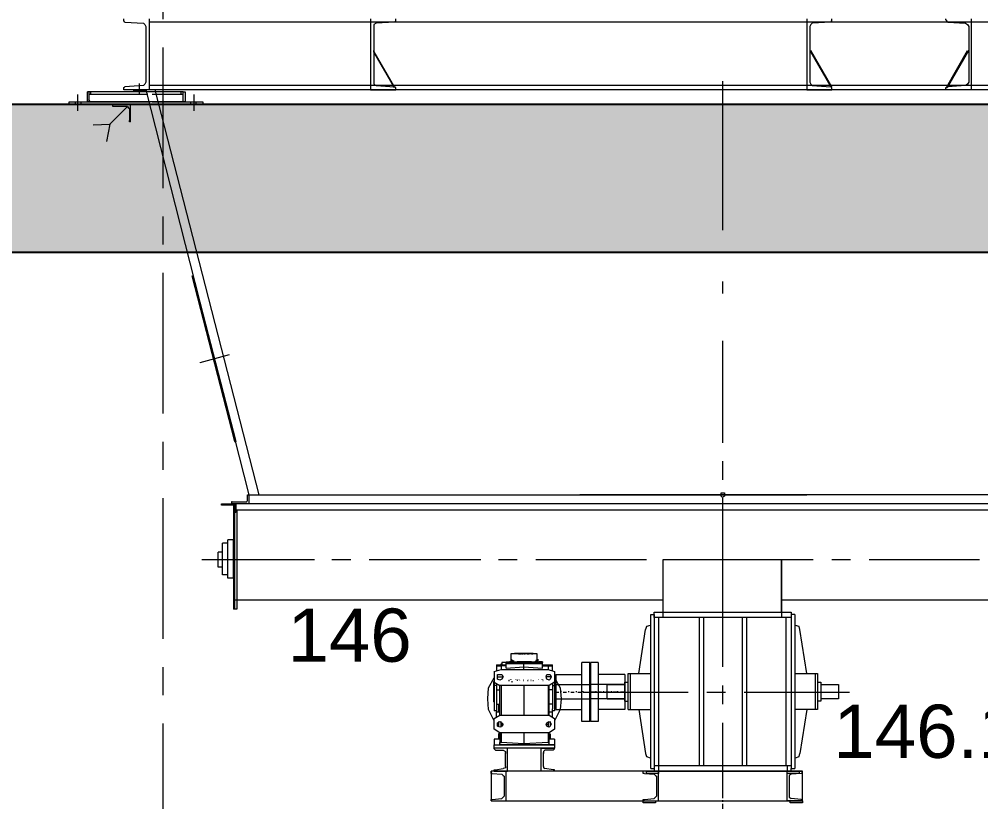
# Model space of a CAD drawing. Header units: millimetres. Extents: x 3220 to 226993, y 817 to 176024.
# Drawn here: x 73136 to 76386, y 85184 to 87830 of the extents above; entities that cross this region are included whole.
import ezdxf

# ---------------------------------------------------------------- set-up
doc = ezdxf.new("R2010")
doc.units = ezdxf.units.MM
doc.linetypes.add('AXES', pattern=[50.8, 31.75, -6.35, 6.35, -6.35])
doc.layers.add('Axe', color=1, linetype='AXES', lineweight=9)
doc.layers.add('Repère', color=76, linetype='Continuous')
doc.styles.get("Standard").update_dxf_attribs({"font": 'arial.ttf'})

# ---------------------------------------------------------------- blocks, each defined once
blk = doc.blocks.new('section 5-4')
h = blk.add_hatch()
h.set_pattern_fill('AR-CONC', color=256, scale=3)
h.set_pattern_definition([(50, (0, -2000), (546.554, -47.817), [57.15, -628.65]), (355, (0, -2000), (-105.73, 573.17), [45.72, -502.922]), (100.4514, (45.55, -2004), (440.824, 525.353), [48.57, -534.27]), (46.1842, (0, -1847.6), (813.237, -126.127), [85.725, -942.975]), (96.6356, (67.8, -1858.1), (712.212, 742.278), [72.855, -801.407]), (351.184, (0, -1847.6), (712.212, 742.28), [68.58, -754.38]), (21, (76.2, -1885.7), (454.843, -306.796), [57.15, -628.65]), (326, (76.2, -1885.7), (185.406, 552.564), [45.72, -502.92]), (71.4514, (114.1, -1911.27), (640.249, 245.768), [48.57, -534.27]), (37.5, (0, -2000), (9.2658, 253.6651), [0, -496.824, 0, -510.54, 0, -504.825]), (7.5, (0, -2000), (200.459, 300.5417), [0, -291.084, 0, -485.394, 0, -192.405]), (327.5, (-169.93, -2000), (406.7718, -17.1862), [0, -190.5, 0, -594.36, 0, -788.67]), (317.5, (-246.13, -2000), (444.3875, 76.2795), [0, -247.65, 0, -394.716, 0, -560.07])])
h.paths.add_polyline_path([(0, 5500), (-250, 5500), (-250, 1000), (0, 1000)])
h.paths.add_polyline_path([(250, 5500), (0, 5500), (0, 1000), (250, 1000)])
h.paths.add_polyline_path([(0, 6000), (-250, 6000), (-250, 5500), (0, 5500)])
h.paths.add_polyline_path([(3000, 6000), (0, 6000), (0, 5500), (250, 5500), (3000, 5500)])
h.paths.add_polyline_path([(6000, 6000), (3000, 6000), (3000, 5500), (6000, 5500)])
h.paths.add_polyline_path([(9000, 6000), (6000, 6000), (6000, 5500), (9000, 5500)])
h.paths.add_polyline_path([(12000, 6000), (9000, 6000), (9000, 5500), (12000, 5500)])
h.paths.add_polyline_path([(15000, 6000), (12000, 6000), (12000, 5500), (15000, 5500)])
h.paths.add_polyline_path([(15000, 6000), (15000, 5500), (15250, 5500), (17750, 5500), (15000, 5500)])
h.paths.add_polyline_path([(15000, 5500), (14750, 5500), (14750, 1000), (15000, 1000)])
h.paths.add_polyline_path([(15250, 5500), (15000, 5500), (15000, 1000), (15250, 1000)])
h.paths.add_polyline_path([(15250, 6000), (15000, 6000), (15000, 5500), (15250, 5500)])
for p, q in [((-250, 6000), (15250, 6000)), ((250, 5500), (14750, 5500))]:
    blk.add_line(p, q)
at = {"layer": 'Axe', "ltscale": 15}
blk.add_line((3000, -8000), (3000, 28505.5), dxfattribs=at)
blk = doc.blocks.new('ligne broyage 2')
at = {"true_color": 0x000007}
for points in [[(1118.7, 5831), (1115.8, 5831), (1115.8, 5823.7), (1123.1, 5823.7), (1118.7, 5823.7), (1118.7, 5828.1), (1123.1, 5828.1), (1118.7, 5828.1), (1123.1, 5828.1), (1118.7, 5828.1), (1118.7, 5831), (1123.1, 5831)], [(1123.1, 5831), (1118.7, 5831), (1118.7, 5828.1), (1123.1, 5828.1), (1123.1, 5831), (1121.6, 5831)], [(1123.1, 5828.1), (1118.7, 5828.1), (1123.1, 5828.1), (1123.1, 5823.7), (1118.7, 5823.7), (1123.1, 5823.7), (1123.1, 5828.1), (1121.6, 5828.1)], [(1130.3, 5831), (1130.3, 5828.1), (1133.2, 5828.1), (1133.2, 5831)], [(1133.2, 5831), (1130.3, 5831), (1133.2, 5831), (1133.2, 5823.7)], [(1137.5, 5831), (1137.5, 5828.1), (1137.5, 5823.7), (1141.9, 5823.7), (1137.5, 5823.7), (1137.5, 5828.1), (1137.5, 5831), (1141.9, 5831)], [(1141.9, 5831), (1137.5, 5831), (1141.9, 5831), (1141.9, 5828.1), (1141.9, 5823.7), (1141.9, 5828.1), (1144.8, 5828.1), (1141.9, 5828.1), (1141.9, 5831), (1140.4, 5831)], [(1149.1, 5831), (1144.8, 5831), (1149.1, 5831), (1149.1, 5828.1), (1149.1, 5831), (1147.7, 5831)], [(1144.8, 5828.1), (1144.8, 5823.7), (1149.1, 5823.7), (1144.8, 5823.7)], [(1149.1, 5828.1), (1149.1, 5823.7), (1144.8, 5823.7), (1152, 5823.7), (1152, 5828.1)], [(1163.6, 5831), (1163.6, 5828.1), (1163.6, 5823.7), (1156.3, 5823.7), (1163.6, 5823.7), (1163.6, 5828.1)], [(1159.2, 5831), (1156.3, 5831), (1156.3, 5828.1), (1156.3, 5823.7), (1159.2, 5823.7), (1159.2, 5828.1)], [(1170.8, 5831), (1166.5, 5831), (1166.5, 5828.1), (1166.5, 5823.7), (1170.8, 5823.7), (1170.8, 5828.1), (1166.5, 5828.1), (1170.8, 5831), (1175.1, 5831)], [(1175.1, 5831), (1170.8, 5831), (1175.1, 5831), (1175.1, 5828.1), (1175.1, 5831), (1173.7, 5831)], [(1175.1, 5828.1), (1175.1, 5823.7), (1170.8, 5823.7), (1175.1, 5823.7), (1175.1, 5828.1), (1173.7, 5828.1)], [(1185.3, 5831), (1182.4, 5831), (1182.4, 5823.7), (1185.3, 5823.7), (1185.3, 5828.1), (1189.6, 5828.1), (1185.3, 5828.1), (1185.3, 5831), (1189.6, 5831)], [(1189.6, 5831), (1185.3, 5831), (1189.6, 5831), (1189.6, 5828.1), (1185.3, 5828.1), (1189.6, 5828.1), (1189.6, 5831), (1188.2, 5831)], [(1196.8, 5831), (1192.5, 5823.7), (1196.8, 5828.1)], [(1196.8, 5831), (1196.8, 5828.1), (1199.7, 5823.7)], [(1204.1, 5831), (1199.7, 5831), (1199.7, 5823.7), (1199.7, 5831)], [(1204.1, 5831), (1199.7, 5831), (1204.1, 5823.7), (1204.1, 5828.1)], [(1208.4, 5831), (1207, 5831), (1204.1, 5828.1), (1204.1, 5823.7)], [(1208.4, 5831), (1208.4, 5828.1), (1211.3, 5828.1), (1211.3, 5831)], [(1211.3, 5831), (1208.4, 5831), (1211.3, 5831), (1211.3, 5823.7)], [(1211.3, 5831), (1211.3, 5828.1), (1211.3, 5823.7), (1215.6, 5823.7), (1211.3, 5823.7), (1211.3, 5828.1), (1211.3, 5831), (1215.6, 5831)], [(1215.6, 5831), (1211.3, 5831), (1215.6, 5831), (1215.6, 5828.1), (1215.6, 5823.7), (1215.6, 5828.1), (1218.5, 5828.1), (1215.6, 5828.1), (1215.6, 5831), (1214.2, 5831)], [(1215.6, 5831), (1215.6, 5828.1), (1215.6, 5823.7), (1218.5, 5823.7), (1215.6, 5823.7), (1215.6, 5828.1), (1215.6, 5831), (1218.5, 5831)], [(1218.5, 5831), (1215.6, 5831), (1218.5, 5831), (1218.5, 5828.1), (1218.5, 5823.7), (1218.5, 5828.1), (1222.9, 5828.1), (1218.5, 5828.1)], [(1218.5, 5820.8), (1225.8, 5820.8), (1225.8, 5823.7), (1218.5, 5823.7)], [(1222.9, 5831), (1222.9, 5828.1), (1225.8, 5828.1), (1225.8, 5831)], [(1225.8, 5831), (1222.9, 5831), (1225.8, 5831), (1225.8, 5823.7)], [(1225.8, 5831), (1225.8, 5828.1), (1230.1, 5828.1), (1230.1, 5831)], [(1230.1, 5831), (1225.8, 5831), (1230.1, 5831), (1230.1, 5823.7)], [(1234.4, 5831), (1234.4, 5828.1), (1230.1, 5828.1), (1230.1, 5823.7), (1237.3, 5823.7), (1230.1, 5823.7), (1234.4, 5823.7), (1234.4, 5828.1), (1233, 5828.1), (1237.3, 5831)]]:
    blk.add_hatch(color=7, dxfattribs=at).paths.add_polyline_path(points)
at = {"color": 7, "linetype": 'Continuous', "lineweight": 15, "true_color": 0x000007}
for points in [[(-329.3, 8064.5), (-329.3, 7824.3), (-244, 7824.3)], [(-251.2, 8052.9), (-246.8, 8057.2), (-244, 8061.6)], [(-244, 8061.6), (-244, 8064.5), (-244, 8064.5)], [(226.2, 8064.5), (226.2, 7824.3), (140.8, 7824.3)], [(140.8, 8061.6), (140.8, 8064.5), (140.8, 8064.5)], [(145.2, 8052.9), (140.8, 8057.2), (140.8, 8061.6)], [(1700.2, 8064.5), (1700.2, 7824.3), (1614.9, 7824.3)], [(1614.9, 8061.6), (1614.9, 8064.5), (1614.9, 8064.5)], [(1619.2, 8052.9), (1614.9, 8057.2), (1614.9, 8061.6)], [(2448.1, 8064.5), (2448.1, 7824.3), (2533.5, 7824.3)], [(2530.6, 8052.9), (2533.5, 8057.2), (2533.5, 8061.6)], [(2533.5, 8061.6), (2533.5, 8064.5), (2533.5, 8064.5)], [(-251.2, 8052.9), (-310.5, 8050), (-317.7, 8045.7), (-322.1, 8038.4), (-322.1, 7850.4)], [(145.2, 8052.9), (207.4, 8050), (211.7, 8045.7), (216.1, 8038.4), (216.1, 7850.4)], [(1619.2, 8052.9), (1681.4, 8050), (1688.7, 8045.7), (1688.7, 7850.4)], [(2530.6, 8052.9), (2466.9, 8050), (2462.6, 8045.7), (2459.7, 8038.4), (2459.7, 7850.4)], [(-322.1, 7850.4), (-317.7, 7843.1), (-310.5, 7838.8)], [(-310.5, 7838.8), (-251.2, 7834.5), (-251.2, 7834.5)], [(-244, 7824.3), (-244, 7831.6), (-246.8, 7831.6), (-251.2, 7834.5)], [(140.8, 7824.3), (140.8, 7831.6), (145.2, 7834.5)], [(207.4, 7838.8), (145.2, 7834.5), (145.2, 7834.5)], [(216.1, 7850.4), (211.7, 7843.1), (207.4, 7838.8)], [(1614.9, 7824.3), (1614.9, 7831.6), (1619.2, 7834.5)], [(1681.4, 7838.8), (1619.2, 7834.5), (1619.2, 7834.5)], [(1688.7, 7850.4), (1688.7, 7843.1), (1681.4, 7838.8)], [(2459.7, 7850.4), (2462.6, 7843.1), (2466.9, 7838.8)], [(2466.9, 7838.8), (2530.6, 7834.5), (2530.6, 7834.5)], [(2533.5, 7824.3), (2533.5, 7831.6), (2530.6, 7834.5)], [(2341.1, 7817.1), (2341.1, 7808.4)], [(2644.9, 7808.4), (2644.9, 7817.1)], [(2440.9, 7775.2), (2718.6, 7775.2), (2718.6, 7783.8), (2445.2, 7783.8)], [(2521.9, 7767.9), (2581.2, 7708.6), (2581.2, 7708.6)], [(2678.1, 7775.2), (2678.1, 7783.8)], [(2696.9, 7775.2), (2696.9, 7783.8)], [(2637.6, 7705.7), (2581.2, 7708.6), (2592.8, 7649.3)], [(2115.4, 6454.4), (2111.1, 6454.4), (2111.1, 6424.1), (2170.4, 6424.1)], [(2115.4, 6435.6), (2115.4, 6454.4)], [(2118.3, 6431.3), (2115.4, 6435.6), (2115.4, 6435.6)], [(-1139.4, 6424.1), (2160.3, 6424.1)], [(-1139.4, 6402.4), (2160.3, 6402.4)], [(2167.5, 6431.3), (2118.3, 6431.3)], [(2151.6, 6402.4), (2151.6, 6068.2)], [(2203.7, 6424.1), (2155.9, 6424.1), (2155.9, 6395.1)], [(2160.3, 6424.1), (2160.3, 6068.2)], [(2163.2, 6419.7), (2160.3, 6416.8), (2160.3, 6398)], [(2163.2, 6419.7), (2203.7, 6419.7), (2203.7, 6424.1)], [(2163.2, 6419.7), (2163.2, 6068.2)], [(2167.5, 6431.3), (2170.4, 6431.3), (2170.4, 6424.1)], [(2155.9, 6395.1), (2160.3, 6395.1), (2160.3, 6398)], [(2155.9, 6395.1), (2155.9, 6398), (2155.9, 6398)], [(2163.2, 6302.5), (2182, 6302.5)], [(2163.2, 6172.3), (2163.2, 6302.5)], [(2182, 6172.3), (2182, 6302.5)], [(2182, 6291), (2200.8, 6291), (2200.8, 6291)], [(2200.8, 6183.9), (2200.8, 6291)], [(2200.8, 6260.6), (2215.2, 6260.6)], [(2215.2, 6210), (2215.2, 6260.6)], [(311.5, 6058.1), (311.5, 6234.6), (712.2, 6234.6)], [(311.5, 6234.6), (311.5, 6058.1), (311.5, 6058.1)], [(712.2, 6234.6), (712.2, 6058.1), (712.2, 6058.1)], [(2200.8, 6210), (2215.2, 6210)], [(2182, 6183.9), (2200.8, 6183.9)], [(2163.2, 6172.3), (2182, 6172.3)], [(-1139.4, 6098.6), (311.5, 6098.6), (311.5, 6098.6)], [(712.2, 6098.6), (2160.3, 6098.6), (2160.3, 6098.6)], [(266.7, 6049.4), (266.7, 5528.6)], [(278.3, 6049.4), (278.3, 5528.6), (266.7, 5528.6)], [(266.7, 6049.4), (278.3, 6049.4)], [(311.5, 6058.1), (311.5, 6039.3)], [(712.2, 6058.1), (712.2, 6039.3)], [(741.2, 6049.4), (741.2, 5528.6), (741.2, 5528.6)], [(752.7, 5528.6), (752.7, 6049.4), (741.2, 6049.4)], [(2151.6, 6068.2), (2163.2, 6068.2)], [(297.1, 6039.3), (297.1, 5538.7)], [(726.7, 6039.3), (726.7, 5538.7)], [(930.7, 5887.4), (930.7, 5687.7), (956.7, 5687.7)], [(930.7, 5887.4), (956.7, 5887.4), (956.7, 5687.7)], [(959.6, 5687.7), (959.6, 5887.4), (985.6, 5887.4)], [(959.6, 5687.7), (985.6, 5687.7), (985.6, 5887.4)], [(841, 5846.9), (930.7, 5846.9)], [(841, 5846.9), (841, 5728.2), (841, 5728.2)], [(1073.9, 5846.9), (985.6, 5846.9)], [(1073.9, 5846.9), (1073.9, 5728.2), (1073.9, 5728.2)], [(841, 5813.6), (956.7, 5813.6)], [(1073.9, 5813.6), (959.6, 5813.6)], [(841, 5764.4), (956.7, 5764.4)], [(1073.9, 5764.4), (959.6, 5764.4)], [(841, 5728.2), (930.7, 5728.2)], [(1073.9, 5728.2), (985.6, 5728.2)], [(741.2, 5538.7), (278.3, 5538.7)], [(741.2, 5528.6), (741.2, 5519.9), (278.3, 5519.9), (278.3, 5528.6)], [(292.7, 5538.7), (292.7, 5519.9)], [(726.7, 5538.7), (726.7, 5519.9)], [(752.7, 5528.6), (741.2, 5528.6)], [(240.6, 5519.9), (1292.3, 5519.9), (1292.3, 5420.1), (240.6, 5420.1), (240.6, 5519.9), (767.2, 5519.9)]]:
    blk.add_lwpolyline(points, dxfattribs=at)
at = {"color": 7, "linetype": 'Continuous', "lineweight": 5, "true_color": 0x000007}
for points in [[(-1428.7, 8052.9), (2448.1, 8052.9)], [(-251.2, 7834.5), (-322.1, 7957.4)], [(-246.8, 7834.5), (-317.7, 7957.4)], [(140.8, 7834.5), (211.7, 7957.4), (211.7, 7957.4)], [(216.1, 7957.4), (145.2, 7834.5), (140.8, 7834.5)], [(1688.7, 7953.1), (1688.7, 7957.4), (1688.7, 7957.4)], [(-1428.7, 7838.8), (2448.1, 7838.8)], [(2481.4, 7808.4), (2481.4, 7846)], [(-1428.7, 7824.3), (2448.1, 7824.3)], [(2429.3, 7824.3), (2077.8, 6454.4)], [(2333.8, 7783.8), (2333.8, 7808.4), (2438, 7808.4)], [(2341.1, 7817.1), (2644.9, 7817.1)], [(2452.5, 7808.4), (2652.1, 7808.4), (2652.1, 7783.8)], [(2438, 7783.8), (2267.3, 7783.8), (2267.3, 7775.2), (2433.7, 7775.2)], [(2289, 7775.2), (2289, 7783.8)], [(2307.8, 7775.2), (2307.8, 7783.8)], [(2333.8, 7783.8), (2652.1, 7783.8)], [(2521.9, 7767.9), (2571.1, 7767.9), (2571.1, 7775.2), (2511.8, 7775.2)], [(2511.8, 7715.9), (2511.8, 7775.2), (2511.8, 7775.2)], [(2521.9, 7767.9), (2519, 7765), (2514.7, 7760.7), (2514.7, 7720.2)], [(2647.8, 7783.8), (2652.1, 7791.1), (2652.1, 7791.1)], [(2511.8, 7715.9), (2514.7, 7715.9), (2514.7, 7720.2)], [(2300.6, 7198), (2155.9, 6635.3)], [(2303.5, 7195.1), (2160.3, 6635.3)], [(2293.3, 7157.5), (2289, 7157.5)], [(2170.4, 6672.9), (2167.5, 6672.9)], [(2160.3, 6635.3), (2155.9, 6635.3)], [(-1088.8, 6454.4), (992.9, 6454.4)], [(2111.1, 6454.4), (226.2, 6454.4), (226.2, 6454.4)], [(2111.1, 6424.1), (2160.3, 6424.1), (2160.3, 6424.1)], [(2160.3, 6424.1), (2160.3, 6353.2), (2160.3, 6353.2)], [(511.2, 6098.6), (511.2, 5872.9)], [(249.3, 5998.8), (252.2, 6008.9), (263.8, 6013.2), (266.7, 6013.2)], [(430.2, 6039.3), (430.2, 5538.7)], [(444.6, 6039.3), (444.6, 5538.7)], [(574.8, 6039.3), (574.8, 5538.7)], [(589.3, 6039.3), (589.3, 5538.7)], [(752.7, 6013.2), (755.6, 6013.2), (767.2, 6008.9), (771.5, 5998.8)], [(226.2, 5849.8), (249.3, 5998.8)], [(793.2, 5849.8), (771.5, 5998.8), (771.5, 5998.8)], [(1137.5, 5916.3), (1149.1, 5916.3)], [(1137.5, 5894.6), (1137.5, 5916.3), (1137.5, 5916.3)], [(1149.1, 5916.3), (1152, 5916.3), (1152, 5916.3)], [(1152, 5916.3), (1152, 5920.6), (1152, 5920.6)], [(1152, 5916.3), (1152, 5920.6)], [(1152, 5916.3), (1211.3, 5916.3)], [(1156.3, 5916.3), (1152, 5916.3), (1152, 5916.3)], [(1156.3, 5916.3), (1156.3, 5920.6)], [(1156.3, 5916.3), (1156.3, 5920.6)], [(1156.3, 5916.3), (1159.2, 5916.3), (1159.2, 5916.3)], [(1159.2, 5916.3), (1159.2, 5920.6), (1159.2, 5920.6)], [(1159.2, 5916.3), (1159.2, 5920.6)], [(1159.2, 5916.3), (1159.2, 5920.6)], [(1159.2, 5916.3), (1159.2, 5920.6)], [(1159.2, 5916.3), (1159.2, 5920.6)], [(1159.2, 5916.3), (1163.6, 5916.3), (1163.6, 5916.3)], [(1163.6, 5916.3), (1163.6, 5920.6)], [(1163.6, 5916.3), (1163.6, 5920.6), (1163.6, 5920.6)], [(1163.6, 5916.3), (1163.6, 5920.6), (1163.6, 5920.6)], [(1163.6, 5916.3), (1163.6, 5920.6), (1163.6, 5920.6)], [(1163.6, 5916.3), (1163.6, 5920.6)], [(1163.6, 5916.3), (1163.6, 5920.6)], [(1163.6, 5916.3), (1163.6, 5920.6)], [(1166.5, 5916.3), (1163.6, 5916.3)], [(1166.5, 5916.3), (1166.5, 5920.6)], [(1170.8, 5916.3), (1166.5, 5916.3), (1166.5, 5916.3)], [(1170.8, 5916.3), (1170.8, 5920.6), (1170.8, 5920.6)], [(1170.8, 5916.3), (1175.1, 5916.3), (1175.1, 5916.3)], [(1175.1, 5916.3), (1175.1, 5920.6)], [(1175.1, 5916.3), (1175.1, 5920.6)], [(1175.1, 5916.3), (1178, 5916.3), (1178, 5916.3)], [(1178, 5916.3), (1178, 5920.6), (1178, 5920.6)], [(1178, 5916.3), (1178, 5920.6), (1178, 5920.6)], [(1182.4, 5916.3), (1178, 5916.3)], [(1182.4, 5916.3), (1182.4, 5920.6), (1182.4, 5920.6)], [(1182.4, 5916.3), (1185.3, 5916.3), (1185.3, 5916.3)], [(1185.3, 5916.3), (1185.3, 5920.6), (1185.3, 5920.6)], [(1185.3, 5916.3), (1185.3, 5920.6), (1185.3, 5920.6)], [(1189.6, 5916.3), (1185.3, 5916.3), (1185.3, 5916.3)], [(1189.6, 5916.3), (1189.6, 5920.6)], [(1189.6, 5916.3), (1192.5, 5916.3), (1192.5, 5916.3)], [(1192.5, 5916.3), (1192.5, 5920.6), (1192.5, 5920.6)], [(1192.5, 5916.3), (1192.5, 5920.6), (1192.5, 5920.6)], [(1196.8, 5916.3), (1192.5, 5916.3), (1192.5, 5916.3)], [(1196.8, 5916.3), (1196.8, 5920.6)], [(1196.8, 5916.3), (1196.8, 5920.6), (1196.8, 5920.6)], [(1196.8, 5916.3), (1196.8, 5920.6), (1196.8, 5920.6)], [(1196.8, 5916.3), (1196.8, 5920.6), (1196.8, 5920.6)], [(1196.8, 5916.3), (1196.8, 5920.6)], [(1199.7, 5916.3), (1196.8, 5916.3), (1196.8, 5916.3)], [(1199.7, 5916.3), (1199.7, 5920.6), (1199.7, 5920.6)], [(1199.7, 5916.3), (1199.7, 5920.6), (1199.7, 5920.6)], [(1199.7, 5916.3), (1199.7, 5920.6)], [(1199.7, 5916.3), (1199.7, 5920.6), (1199.7, 5920.6)], [(1204.1, 5916.3), (1204.1, 5920.6), (1204.1, 5920.6)], [(1204.1, 5916.3), (1211.3, 5916.3), (1211.3, 5916.3)], [(1208.4, 5916.3), (1208.4, 5920.6), (1208.4, 5920.6)], [(1208.4, 5916.3), (1208.4, 5920.6), (1208.4, 5920.6)], [(1211.3, 5916.3), (1211.3, 5920.6)], [(1211.3, 5916.3), (1211.3, 5920.6), (1211.3, 5920.6)], [(1211.3, 5916.3), (1225.8, 5916.3), (1225.8, 5916.3)], [(1225.8, 5916.3), (1225.8, 5894.6), (1218.5, 5894.6)], [(1118.7, 5890.3), (1118.7, 5887.4)], [(1118.7, 5890.3), (1130.3, 5890.3), (1130.3, 5887.4)], [(1118.7, 5887.4), (1182.4, 5887.4)], [(1118.7, 5868.6), (1118.7, 5887.4), (1118.7, 5887.4)], [(1118.7, 5883), (1182.4, 5883)], [(1130.3, 5887.4), (1130.3, 5890.3)], [(1137.5, 5890.3), (1130.3, 5890.3), (1130.3, 5890.3)], [(1133.2, 5894.6), (1133.2, 5898.9), (1133.2, 5898.9)], [(1133.2, 5894.6), (1137.5, 5894.6), (1137.5, 5894.6)], [(1133.2, 5894.6), (1141.9, 5894.6), (1141.9, 5890.3)], [(1133.2, 5890.3), (1133.2, 5894.6), (1133.2, 5894.6)], [(1137.5, 5894.6), (1137.5, 5898.9), (1137.5, 5898.9)], [(1141.9, 5894.6), (1137.5, 5894.6), (1137.5, 5894.6)], [(1137.5, 5890.3), (1137.5, 5887.4)], [(1137.5, 5890.3), (1144.8, 5890.3), (1144.8, 5890.3)], [(1144.8, 5890.3), (1144.8, 5887.4)], [(1156.3, 5890.3), (1144.8, 5890.3)], [(1156.3, 5887.4), (1156.3, 5890.3)], [(1182.4, 5887.4), (1241.7, 5887.4)], [(1182.4, 5864.2), (1182.4, 5887.4), (1182.4, 5887.4)], [(1182.4, 5883), (1241.7, 5883)], [(1204.1, 5890.3), (1204.1, 5887.4)], [(1215.6, 5890.3), (1204.1, 5890.3)], [(1215.6, 5890.3), (1215.6, 5894.6)], [(1215.6, 5890.3), (1225.8, 5890.3), (1225.8, 5890.3)], [(1222.9, 5894.6), (1218.5, 5894.6), (1218.5, 5890.3)], [(1222.9, 5894.6), (1222.9, 5898.9), (1222.9, 5898.9)], [(1222.9, 5894.6), (1225.8, 5894.6), (1225.8, 5894.6)], [(1225.8, 5894.6), (1225.8, 5890.3), (1225.8, 5890.3)], [(1225.8, 5890.3), (1230.1, 5890.3)], [(1230.1, 5887.4), (1230.1, 5890.3)], [(1241.7, 5890.3), (1230.1, 5890.3)], [(1241.7, 5890.3), (1241.7, 5887.4), (1256.1, 5887.4)], [(1241.7, 5868.6), (1241.7, 5887.4), (1241.7, 5887.4)], [(1256.1, 5887.4), (1256.1, 5880.1), (1256.1, 5880.1)], [(1259, 5880.1), (1259, 5883), (1256.1, 5883)], [(197.3, 5849.8), (190, 5849.8), (190, 5728.2)], [(266.7, 5849.8), (197.3, 5849.8), (197.3, 5728.2)], [(822.2, 5728.2), (822.2, 5849.8), (752.7, 5849.8)], [(829.4, 5728.2), (829.4, 5849.8), (822.2, 5849.8)], [(1099.9, 5864.2), (1078.2, 5857)], [(1078.2, 5857), (1078.2, 5820.8), (1097, 5809.3)], [(1118.7, 5880.1), (1085.5, 5880.1)], [(1099.9, 5875.8), (1085.5, 5875.8), (1085.5, 5880.1)], [(1085.5, 5861.3), (1085.5, 5875.8)], [(1118.7, 5875.8), (1099.9, 5875.8), (1099.9, 5864.2)], [(1259, 5864.2), (1099.9, 5864.2)], [(1182.4, 5872.9), (1118.7, 5868.6)], [(1241.7, 5868.6), (1182.4, 5872.9)], [(1275, 5880.1), (1241.7, 5880.1)], [(1241.7, 5875.8), (1259, 5875.8)], [(1275, 5875.8), (1259, 5875.8)], [(1259, 5875.8), (1259, 5864.2)], [(1282.2, 5857), (1259, 5864.2)], [(1282.2, 5857), (1282.2, 5820.8), (1263.4, 5809.3)], [(1275, 5880.1), (1275, 5861.3), (1275, 5861.3)], [(190, 5820.8), (178.4, 5820.8), (178.4, 5757.2)], [(841, 5757.2), (841, 5820.8), (829.4, 5820.8)], [(1078.2, 5835.3), (1059.4, 5802), (1056.5, 5764.4), (1059.4, 5728.2), (1078.2, 5690.6)], [(1073.9, 5823.7), (1073.9, 5754.3), (1073.9, 5754.3)], [(1078.2, 5823.7), (1073.9, 5823.7)], [(1078.2, 5820.8), (1078.2, 5809.3)], [(1085.5, 5816.5), (1085.5, 5747.1), (1085.5, 5747.1)], [(1089.8, 5839.6), (1107.2, 5839.6), (1107.2, 5839.6)], [(1270.6, 5839.6), (1270.6, 5846.9), (1256.1, 5846.9), (1251.8, 5839.6), (1256.1, 5831), (1263.4, 5828.1), (1270.6, 5831), (1270.6, 5839.6), (1251.8, 5839.6)], [(1275, 5816.5), (1275, 5747.1), (1275, 5747.1)], [(1282.2, 5690.6), (1301, 5728.2), (1303.9, 5764.4), (1301, 5802), (1282.2, 5835.3)], [(1285.1, 5823.7), (1282.2, 5823.7)], [(1282.2, 5820.8), (1282.2, 5809.3)], [(1285.1, 5823.7), (1285.1, 5754.3), (1285.1, 5754.3)], [(437.4, 5787.6), (81.5, 5787.6), (81.5, 5787.6)], [(178.4, 5813.6), (119.1, 5813.6), (119.1, 5764.4)], [(563.2, 5787.6), (501, 5787.6)], [(511.2, 5809.3), (511.2, 5747.1)], [(981.3, 5787.6), (626.9, 5787.6)], [(900.3, 5764.4), (900.3, 5813.6), (841, 5813.6)], [(1078.2, 5809.3), (1078.2, 5723.9)], [(1085.5, 5809.3), (1078.2, 5809.3)], [(1085.5, 5794.8), (1097, 5794.8)], [(1097, 5809.3), (1263.4, 5809.3)], [(1097, 5709.4), (1097, 5809.3)], [(1099.9, 5809.3), (1099.9, 5709.4)], [(1182.4, 5809.3), (1182.4, 5709.4)], [(1259, 5809.3), (1259, 5709.4)], [(1263.4, 5709.4), (1263.4, 5809.3)], [(1275, 5794.8), (1263.4, 5794.8)], [(1275, 5809.3), (1282.2, 5809.3)], [(1282.2, 5809.3), (1282.2, 5723.9)], [(119.1, 5764.4), (178.4, 5764.4)], [(178.4, 5757.2), (190, 5757.2), (190, 5757.2)], [(841, 5757.2), (829.4, 5757.2), (829.4, 5757.2)], [(900.3, 5764.4), (841, 5764.4)], [(1073.9, 5754.3), (1078.2, 5754.3)], [(1282.2, 5754.3), (1285.1, 5754.3)], [(190, 5728.2), (197.3, 5728.2), (197.3, 5728.2)], [(197.3, 5728.2), (266.7, 5728.2), (266.7, 5728.2)], [(226.2, 5728.2), (249.3, 5579.3)], [(822.2, 5728.2), (752.7, 5728.2), (752.7, 5728.2)], [(793.2, 5728.2), (771.5, 5579.3)], [(829.4, 5728.2), (822.2, 5728.2), (822.2, 5728.2)], [(1078.2, 5723.9), (1085.5, 5723.9)], [(1085.5, 5747.1), (1085.5, 5731.1)], [(1085.5, 5747.1), (1097, 5747.1)], [(1097, 5721), (1085.5, 5721), (1085.5, 5731.1)], [(1085.5, 5702.2), (1085.5, 5721)], [(1275, 5747.1), (1263.4, 5747.1)], [(1267.7, 5742.7), (1263.4, 5742.7)], [(1275, 5731.1), (1275, 5721), (1263.4, 5721)], [(1263.4, 5721), (1267.7, 5721)], [(1267.7, 5742.7), (1267.7, 5721)], [(1275, 5747.1), (1275, 5731.1)], [(1275, 5723.9), (1282.2, 5723.9)], [(1275, 5702.2), (1275, 5721)], [(1097, 5709.4), (1078.2, 5697.9)], [(1078.2, 5697.9), (1078.2, 5661.7)], [(1092.7, 5687.7), (1092.7, 5671.8)], [(1263.4, 5709.4), (1097, 5709.4)], [(1099.9, 5687.7), (1099.9, 5668.9), (1099.9, 5668.9)], [(1259, 5679.1), (1259, 5687.7)], [(1282.2, 5697.9), (1263.4, 5709.4)], [(1267.7, 5687.7), (1267.7, 5671.8)], [(1282.2, 5661.7), (1282.2, 5697.9)], [(511.2, 5683.4), (511.2, 5460.6), (511.2, 5460.6)], [(1078.2, 5661.7), (1097, 5650.1)], [(1089.8, 5679.1), (1092.7, 5676.2)], [(1107.2, 5679.1), (1099.9, 5679.1)], [(1259, 5668.9), (1259, 5679.1), (1251.8, 5679.1)], [(1263.4, 5650.1), (1282.2, 5661.7)], [(1267.7, 5676.2), (1270.6, 5679.1)], [(1078.2, 5628.4), (1078.2, 5609.6)], [(1078.2, 5628.4), (1097, 5628.4)], [(1097, 5645.8), (1092.7, 5645.8), (1092.7, 5628.4)], [(1097, 5650.1), (1263.4, 5650.1)], [(1097, 5616.9), (1097, 5650.1)], [(1099.9, 5650.1), (1099.9, 5616.9), (1097, 5616.9)], [(1182.4, 5650.1), (1182.4, 5612.5)], [(1259, 5650.1), (1259, 5616.9)], [(1263.4, 5650.1), (1263.4, 5616.9), (1259, 5616.9)], [(1263.4, 5645.8), (1267.7, 5645.8), (1267.7, 5628.4)], [(1263.4, 5628.4), (1282.2, 5628.4)], [(1282.2, 5628.4), (1282.2, 5609.6)], [(1078.2, 5609.6), (1097, 5609.6), (1097, 5616.9)], [(1078.2, 5519.9), (1123.1, 5519.9), (1123.1, 5598.1)], [(1082.6, 5590.8), (1078.2, 5595.2), (1078.2, 5598.1)], [(1123.1, 5598.1), (1078.2, 5598.1), (1078.2, 5598.1)], [(1082.6, 5590.8), (1111.5, 5590.8), (1115.8, 5586.5), (1115.8, 5579.3)], [(1097, 5609.6), (1263.4, 5609.6)], [(1099.9, 5616.9), (1182.4, 5612.5), (1182.4, 5612.5)], [(1182.4, 5612.5), (1259, 5616.9)], [(1282.2, 5519.9), (1237.3, 5519.9), (1237.3, 5598.1)], [(1237.3, 5598.1), (1282.2, 5598.1), (1282.2, 5598.1)], [(1277.8, 5590.8), (1251.8, 5590.8), (1244.6, 5586.5), (1244.6, 5579.3)], [(1282.2, 5609.6), (1263.4, 5609.6), (1263.4, 5616.9)], [(1277.8, 5590.8), (1282.2, 5595.2), (1282.2, 5598.1)], [(266.7, 5564.8), (263.8, 5564.8), (252.2, 5569.1), (249.3, 5579.3)], [(755.6, 5564.8), (752.7, 5564.8)], [(771.5, 5579.3), (767.2, 5569.1), (755.6, 5564.8)], [(1115.8, 5535.9), (1115.8, 5583.6), (1115.8, 5583.6)], [(1244.6, 5535.9), (1244.6, 5583.6), (1244.6, 5583.6)], [(1078.2, 5519.9), (1078.2, 5524.3), (1082.6, 5524.3)], [(1078.2, 5519.9), (1078.2, 5524.3)], [(1082.6, 5524.3), (1111.5, 5528.6)], [(1115.8, 5535.9), (1115.8, 5531.5), (1111.5, 5528.6)], [(1244.6, 5535.9), (1244.6, 5531.5), (1251.8, 5528.6)], [(1277.8, 5524.3), (1251.8, 5528.6)], [(1282.2, 5519.9), (1282.2, 5524.3), (1277.8, 5524.3)], [(1282.2, 5519.9), (1282.2, 5524.3)], [(240.6, 5420.1), (292.7, 5420.1), (292.7, 5519.9)], [(245, 5512.7), (240.6, 5517), (240.6, 5519.9)], [(292.7, 5519.9), (240.6, 5519.9)], [(245, 5512.7), (278.3, 5509.8), (285.5, 5505.5), (285.5, 5502.6)], [(285.5, 5502.6), (285.5, 5436)], [(778.8, 5420.1), (726.7, 5420.1), (726.7, 5519.9)], [(726.7, 5519.9), (778.8, 5519.9), (778.8, 5519.9)], [(774.4, 5512.7), (741.2, 5509.8), (736.8, 5505.5), (733.9, 5502.6)], [(733.9, 5502.6), (733.9, 5436)], [(774.4, 5512.7), (778.8, 5512.7), (778.8, 5519.9)], [(1292.3, 5420.1), (1241.7, 5420.1), (1241.7, 5519.9)], [(1241.7, 5519.9), (1292.3, 5519.9)], [(1289.4, 5512.7), (1256.1, 5509.8), (1251.8, 5505.5), (1248.9, 5502.6)], [(1248.9, 5502.6), (1248.9, 5436), (1248.9, 5436)], [(1289.4, 5512.7), (1292.3, 5512.7), (1292.3, 5519.9)], [(245, 5424.5), (278.3, 5427.4)], [(285.5, 5436), (285.5, 5431.7), (278.3, 5427.4)], [(733.9, 5436), (736.8, 5431.7), (741.2, 5427.4)], [(774.4, 5424.5), (741.2, 5427.4)], [(1248.9, 5436), (1251.8, 5431.7), (1256.1, 5427.4)], [(1289.4, 5424.5), (1256.1, 5427.4)], [(240.6, 5420.1), (245, 5424.5), (245, 5424.5)], [(240.6, 5420.1), (240.6, 5424.5)], [(778.8, 5420.1), (778.8, 5424.5), (774.4, 5424.5)], [(778.8, 5420.1), (778.8, 5424.5)], [(1292.3, 5420.1), (1292.3, 5424.5), (1289.4, 5424.5)], [(1292.3, 5420.1), (1292.3, 5424.5)]]:
    blk.add_lwpolyline(points, dxfattribs=at)
for points in [[(1619.2, 7831.6), (1688.7, 7953.1)], [(2333.8, 7783.8), (2333.8, 7817.1), (2326.6, 7817.1), (2326.6, 7783.8)], [(2500.2, 7820), (2500.2, 7824.3), (2459.7, 7824.3), (2459.7, 7820)], [(1156.3, 5890.3), (1204.1, 5890.3)], [(1215.6, 5887.4), (1215.6, 5890.3)], [(1230.1, 5890.3), (1230.1, 5887.4)], [(1107.2, 5839.6), (1104.3, 5846.9), (1092.7, 5846.9), (1089.8, 5839.6), (1092.7, 5831), (1097, 5828.1), (1104.3, 5831)], [(1107.2, 5679.1), (1104.3, 5683.4), (1097, 5687.7), (1092.7, 5683.4), (1089.8, 5679.1), (1092.7, 5671.8), (1097, 5668.9), (1104.3, 5671.8)], [(1270.6, 5679.1), (1270.6, 5683.4), (1263.4, 5687.7), (1256.1, 5683.4), (1251.8, 5679.1), (1256.1, 5671.8), (1263.4, 5668.9), (1270.6, 5671.8)]]:
    blk.add_lwpolyline(points, close=True, dxfattribs=at)
at = {"color": 1, "linetype": 'Continuous', "lineweight": 5, "true_color": 0x000001}
for points in [[(511.2, 7853.3), (511.2, 7349.9), (511.2, 7349.9)], [(2296.2, 7753.5), (2296.2, 7808.4), (2296.2, 7808.4)], [(2689.7, 7753.5), (2689.7, 7808.4), (2689.7, 7808.4)], [(511.2, 7176.3), (511.2, 7135.8), (511.2, 7135.8)], [(511.2, 6975.2), (511.2, 6630.9)], [(2177.6, 6927.5), (2277.4, 6901.4), (2277.4, 6901.4)], [(511.2, 6568.7), (511.2, 6505.1)], [(511.2, 6442.9), (511.2, 6098.6), (511.2, 6098.6)], [(-358.2, 6234.6), (15, 6234.6)], [(78.6, 6234.6), (140.8, 6234.6)], [(204.5, 6234.6), (577.7, 6234.6)], [(641.4, 6234.6), (703.6, 6234.6)], [(767.2, 6234.6), (1141.9, 6234.6)], [(1204.1, 6234.6), (1267.7, 6234.6)], [(1327, 6234.6), (1704.6, 6234.6)], [(1766.8, 6234.6), (1830.4, 6234.6)], [(1889.7, 6234.6), (2270.2, 6234.6), (2270.2, 6234.6)], [(841, 5787.6), (855.4, 5787.6)], [(864.1, 5787.6), (864.1, 5790.5)], [(867, 5787.6), (881.5, 5787.6)], [(885.8, 5787.6), (885.8, 5790.5)], [(893.1, 5787.6), (904.6, 5787.6)], [(911.9, 5787.6), (911.9, 5790.5)], [(919.1, 5787.6), (930.7, 5787.6)], [(937.9, 5787.6), (937.9, 5790.5)], [(940.8, 5787.6), (956.7, 5787.6), (956.7, 5787.6)], [(974.1, 5787.6), (959.6, 5787.6), (959.6, 5787.6)], [(981.3, 5787.6), (981.3, 5790.5)], [(1000.1, 5787.6), (985.6, 5787.6)], [(1004.4, 5787.6), (1004.4, 5790.5)], [(1023.2, 5787.6), (1011.7, 5787.6)], [(1030.5, 5787.6), (1030.5, 5790.5)], [(1049.3, 5787.6), (1037.7, 5787.6)], [(1056.5, 5787.6), (1056.5, 5790.5)], [(1073.9, 5787.6), (1063.8, 5787.6)]]:
    blk.add_lwpolyline(points, dxfattribs=at)
at = {"color": 7, "linetype": 'Continuous', "lineweight": 20, "true_color": 0x000007}
blk.add_lwpolyline([(2459.7, 7824.3), (2111.1, 6454.4), (2111.1, 6454.4)], dxfattribs=at)
at = {"color": 5, "linetype": 'Continuous', "lineweight": 5, "true_color": 0x000005}
for points in [[(2333.8, 7817.1), (2341.1, 7817.1), (2341.1, 7817.1)], [(2644.9, 7817.1), (2656.4, 7817.1), (2656.4, 7817.1)], [(2652.1, 7817.1), (2652.1, 7783.8), (2656.4, 7783.8), (2656.4, 7817.1)], [(2618.8, 7783.8), (2659.3, 7783.8), (2659.3, 7783.8)]]:
    blk.add_lwpolyline(points, dxfattribs=at)
at = {"color": 1, "linetype": 'Continuous', "lineweight": 5, "true_color": 0x000001}
blk.add_lwpolyline([(515.5, 6454.4), (515.5, 6461.7), (503.9, 6461.7), (503.9, 6450.1), (511.2, 6445.8), (515.5, 6450.1)], close=True, dxfattribs=at)
at = {"color": 7, "linetype": 'Continuous', "lineweight": 15, "true_color": 0x000007}
for points in [[(741.2, 6039.3), (741.2, 6058.1), (278.3, 6058.1), (278.3, 6039.3)], [(1282.2, 5598.1), (1282.2, 5609.6), (1078.2, 5609.6), (1078.2, 5598.1)], [(292.7, 5512.7), (292.7, 5519.9), (252.2, 5519.9), (252.2, 5512.7)], [(767.2, 5512.7), (767.2, 5519.9), (726.7, 5519.9), (726.7, 5512.7)], [(282.6, 5412.9), (282.6, 5420.1), (240.6, 5420.1), (240.6, 5412.9)], [(778.8, 5412.9), (778.8, 5420.1), (736.8, 5420.1), (736.8, 5412.9)]]:
    blk.add_lwpolyline(points, close=True, dxfattribs=at)
at = {"layer": 'Axe'}
blk.add_line((511.2, 5460.6), (511.2, 4284.8), dxfattribs=at)

msp = doc.modelspace()

# ---------------------------------------------------------------- block references
msp.add_blockref('section 5-4', (70623, 81542.4))
at = {"xscale": -1}
msp.add_blockref('ligne broyage 2', (76023.7, 79767.2), dxfattribs=at)

# ---------------------------------------------------------------- texts
at = {"layer": 'Repère', "char_height": 180, "attachment_point": 1}
for s, width, insert in [('146', 7197.386, (74043.2, 85837.2)), ('146.1', 944.191, (75887.7, 85512.2))]:
    msp.add_mtext_dynamic_manual_height_columns(s, width=width, gutter_width=12.5, heights=[0], dxfattribs=dict(at, insert=insert))

doc.saveas('drawing.dxf')
